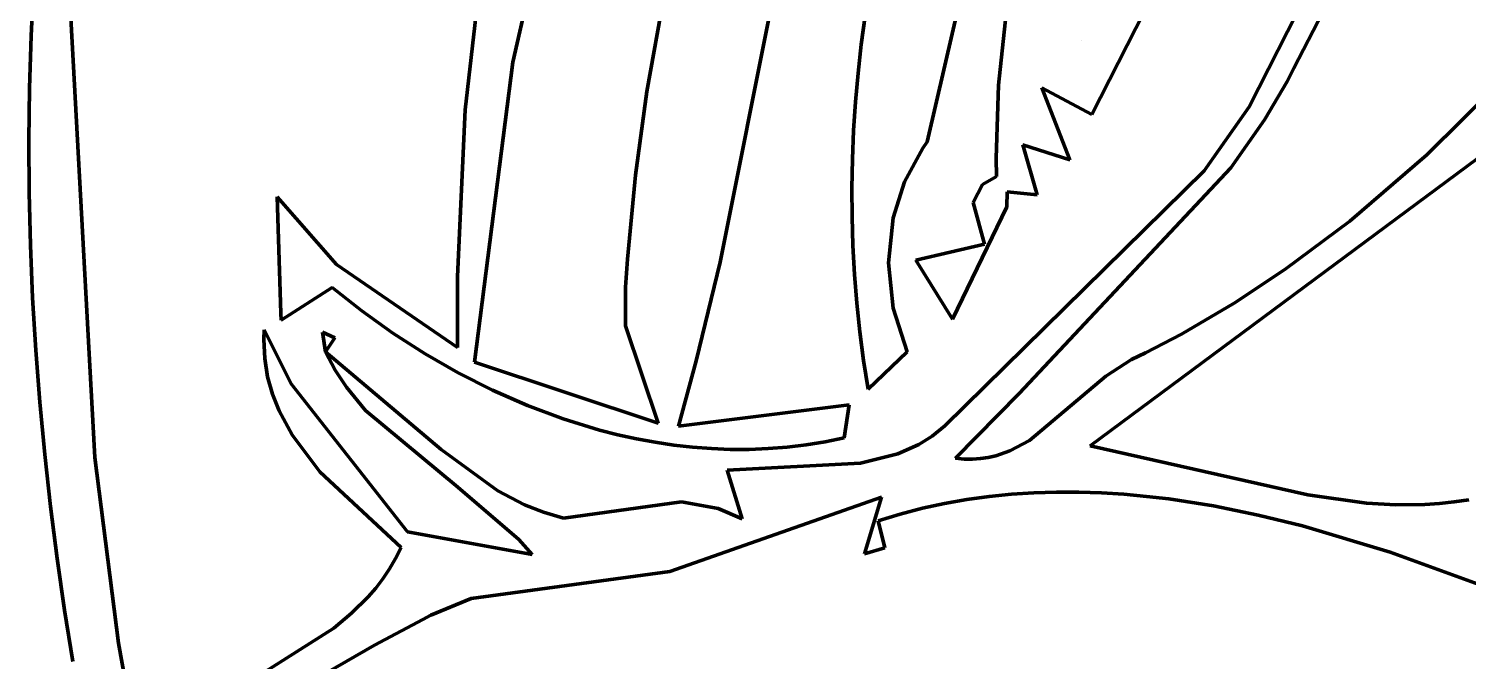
# Model space of a CAD drawing. Header units: millimetres. Extents: x 0 to 10.4, y 0 to 8.2.
# Drawn here: x 6.338 to 7.078, y 1.764 to 2.089 of the extents above; entities that cross this region are included whole.
import ezdxf

# ---------------------------------------------------------------- set-up
doc = ezdxf.new("R2010")
doc.units = ezdxf.units.MM
doc.layers.add('color#000000ff', color=7, linetype='CONTINUOUS', lineweight=100)
doc.layers.add('color#ffffffff', color=7, linetype='CONTINUOUS', lineweight=100)

msp = doc.modelspace()

# ---------------------------------------------------------------- linework, layer by layer
at = {"layer": 'color#000000ff'}
for p, q in [((6.85799, 2.28307), (6.79996, 2.03087)), ((6.96535, 2.0488), (7.05226, 2.22006)), ((6.74129, 2.20796), (6.69348, 1.96909)), ((6.95997, 2.19274), (6.88445, 2.04484)), ((6.35568, 2.17273), (6.37228, 1.86867)), ((7.04077, 2.17065), (6.98834, 2.06869)), ((6.56258, 2.04721), (6.57088, 2.12014)), ((6.33954, 2.08536), (6.34088, 2.11222)), ((6.59595, 2.11119), (6.58707, 2.07169)), ((6.65589, 2.05673), (6.66606, 2.11354)), ((6.83662, 2.06003), (6.84154, 2.1065)), ((6.76603, 2.08083), (6.76801, 2.09548)), ((6.33871, 2.05847), (6.33954, 2.08536)), ((6.76438, 2.06613), (6.76603, 2.08083)), ((6.87944, 2.08314), (6.87944, 2.08314)), ((6.58707, 2.07169), (6.56738, 1.91778)), ((6.76307, 2.05141), (6.76438, 2.06613)), ((6.98834, 2.06869), (6.98479, 2.0619)), ((6.33839, 2.03155), (6.33871, 2.05847)), ((6.65009, 2.01381), (6.65589, 2.05673)), ((6.83536, 2.02252), (6.83662, 2.06003)), ((6.88445, 2.04484), (6.85876, 2.05862)), ((6.85876, 2.05862), (6.87317, 2.02163)), ((6.98479, 2.0619), (6.97323, 2.04222)), ((7.05663, 2.02421), (7.0937, 2.06101)), ((6.7621, 2.03666), (6.76307, 2.05141)), ((6.94221, 2.01598), (6.96535, 2.0488)), ((6.55862, 1.96175), (6.56258, 2.04721)), ((6.97323, 2.04222), (6.95592, 2.01743)), ((6.76148, 2.0219), (6.7621, 2.03666)), ((6.33857, 2.00463), (6.33839, 2.03155)), ((6.79766, 2.02762), (6.7883, 2.01037)), ((6.79996, 2.03087), (6.79766, 2.02762)), ((6.87317, 2.02163), (6.8491, 2.02939)), ((6.8491, 2.02939), (6.85649, 2.00363)), ((6.76121, 2.00712), (6.76148, 2.0219)), ((6.83547, 2.01309), (6.83536, 2.02252)), ((7.08259, 2.02228), (6.8837, 1.87481)), ((7.01708, 1.99016), (7.05663, 2.02421)), ((6.64593, 1.97067), (6.65009, 2.01381)), ((6.80897, 1.88497), (6.94221, 2.01598)), ((6.82841, 2.00894), (6.83547, 2.01309)), ((6.95592, 2.01743), (6.8472, 1.90153)), ((6.33924, 1.97771), (6.33857, 2.00463)), ((6.7613, 1.99233), (6.76121, 2.00712)), ((6.7883, 2.01037), (6.78247, 1.99188)), ((6.82351, 1.99977), (6.82841, 2.00894)), ((6.84101, 2.00524), (6.84088, 1.99751)), ((6.85649, 2.00363), (6.84101, 2.00524)), ((6.46787, 1.94284), (6.46593, 2.00266)), ((6.46593, 2.00266), (6.49649, 1.96792)), ((6.84088, 1.99751), (6.81286, 1.93984)), ((6.82933, 1.97832), (6.82351, 1.99977)), ((6.76174, 1.97754), (6.7613, 1.99233)), ((6.78247, 1.99188), (6.78004, 1.96876)), ((6.98365, 1.96521), (7.01708, 1.99016)), ((6.34038, 1.95081), (6.33924, 1.97771)), ((6.76256, 1.96276), (6.76174, 1.97754)), ((6.794, 1.97001), (6.82933, 1.97832)), ((6.49649, 1.96792), (6.55864, 1.9252)), ((6.64491, 1.95625), (6.64593, 1.97067)), ((6.69348, 1.96909), (6.68128, 1.91837)), ((6.78004, 1.96876), (6.78247, 1.94549)), ((6.81286, 1.93984), (6.794, 1.97001)), ((6.55864, 1.9252), (6.55862, 1.96175)), ((6.76375, 1.94798), (6.76256, 1.96276)), ((6.95753, 1.94798), (6.98365, 1.96521)), ((6.49427, 1.95601), (6.46798, 1.93935)), ((6.50955, 1.94399), (6.49427, 1.95601)), ((6.64489, 1.93629), (6.64491, 1.95625)), ((6.34199, 1.92393), (6.34038, 1.95081)), ((6.76531, 1.93322), (6.76375, 1.94798)), ((6.78247, 1.94549), (6.78963, 1.92295)), ((6.93051, 1.93215), (6.95753, 1.94798)), ((6.46798, 1.93935), (6.46787, 1.94284)), ((6.52546, 1.93263), (6.50955, 1.94399)), ((6.45915, 1.92928), (6.45939, 1.93428)), ((6.45939, 1.93428), (6.47319, 1.90653)), ((6.48931, 1.93314), (6.49561, 1.93025)), ((6.49082, 1.923), (6.48931, 1.93314)), ((6.49561, 1.93025), (6.49082, 1.923)), ((6.54198, 1.92202), (6.52546, 1.93263)), ((6.66166, 1.88632), (6.64489, 1.93629)), ((6.76726, 1.91849), (6.76531, 1.93322)), ((6.91199, 1.92241), (6.93051, 1.93215)), ((6.34407, 1.8971), (6.34199, 1.92393)), ((6.45957, 1.91956), (6.45915, 1.92928)), ((6.49579, 1.91352), (6.49082, 1.923)), ((6.49082, 1.923), (6.55026, 1.87293)), ((6.78963, 1.92295), (6.7696, 1.90378)), ((6.46109, 1.91022), (6.45957, 1.91956)), ((6.55903, 1.91222), (6.54198, 1.92202)), ((6.56738, 1.91778), (6.66166, 1.88632)), ((6.68128, 1.91837), (6.67209, 1.88482)), ((6.7696, 1.90378), (6.76726, 1.91849)), ((6.89165, 1.91053), (6.9048, 1.91915)), ((6.9048, 1.91915), (6.91199, 1.92241)), ((6.46362, 1.90125), (6.46109, 1.91022)), ((6.50153, 1.9048), (6.49579, 1.91352)), ((6.57657, 1.90333), (6.55903, 1.91222)), ((6.85244, 1.87755), (6.89165, 1.91053)), ((6.46704, 1.89262), (6.46362, 1.90125)), ((6.47319, 1.90653), (6.53286, 1.83048)), ((6.51136, 1.89293), (6.50153, 1.9048)), ((6.59454, 1.89541), (6.57657, 1.90333)), ((6.8472, 1.90153), (6.81443, 1.86831)), ((6.3466, 1.87031), (6.34407, 1.8971)), ((6.61289, 1.88855), (6.59454, 1.89541)), ((6.67209, 1.88482), (6.7598, 1.89582)), ((6.7598, 1.89582), (6.7573, 1.87888)), ((6.47366, 1.88031), (6.46704, 1.89262)), ((6.55887, 1.85348), (6.51136, 1.89293)), ((6.63157, 1.88283), (6.61289, 1.88855)), ((6.48784, 1.86134), (6.47366, 1.88031)), ((6.64102, 1.88043), (6.63157, 1.88283)), ((6.65053, 1.87833), (6.64102, 1.88043)), ((6.66009, 1.87656), (6.65053, 1.87833)), ((6.7573, 1.87888), (6.74755, 1.87686)), ((6.79565, 1.87547), (6.80249, 1.87975)), ((6.80249, 1.87975), (6.80897, 1.88497)), ((6.55026, 1.87293), (6.57935, 1.85166)), ((6.6697, 1.87513), (6.66009, 1.87656)), ((6.67936, 1.87404), (6.6697, 1.87513)), ((6.68905, 1.8733), (6.67936, 1.87404)), ((6.69876, 1.87292), (6.68905, 1.8733)), ((6.7085, 1.87293), (6.69876, 1.87292)), ((6.71826, 1.87331), (6.7085, 1.87293)), ((6.72802, 1.87409), (6.71826, 1.87331)), ((6.73779, 1.87527), (6.72802, 1.87409)), ((6.74755, 1.87686), (6.73779, 1.87527)), ((6.78483, 1.87061), (6.79565, 1.87547)), ((6.83512, 1.86963), (6.84237, 1.87215)), ((6.84237, 1.87215), (6.85244, 1.87755)), ((6.8837, 1.87481), (6.9955, 1.84948)), ((6.34956, 1.84359), (6.3466, 1.87031)), ((6.37228, 1.86867), (6.38455, 1.77336)), ((6.69711, 1.86218), (6.76561, 1.86585)), ((6.76561, 1.86585), (6.78483, 1.87061)), ((6.81443, 1.86831), (6.8189, 1.86792)), ((6.8189, 1.86792), (6.8232, 1.86788)), ((6.8232, 1.86788), (6.82733, 1.86817)), ((6.82733, 1.86817), (6.8313, 1.86876)), ((6.8313, 1.86876), (6.83512, 1.86963)), ((6.52966, 1.82247), (6.48784, 1.86134)), ((6.70487, 1.83717), (6.69711, 1.86218)), ((6.59012, 1.82665), (6.55887, 1.85348)), ((6.57935, 1.85166), (6.59307, 1.84449)), ((6.83175, 1.84872), (6.82029, 1.84714)), ((6.84325, 1.84987), (6.83175, 1.84872)), ((6.85477, 1.85062), (6.84325, 1.84987)), ((6.8663, 1.85097), (6.85477, 1.85062)), ((6.87785, 1.85095), (6.8663, 1.85097)), ((6.8894, 1.85057), (6.87785, 1.85095)), ((6.90096, 1.84985), (6.8894, 1.85057)), ((6.91251, 1.84879), (6.90096, 1.84985)), ((6.92405, 1.84743), (6.91251, 1.84879)), ((6.9955, 1.84948), (7.02555, 1.84533)), ((6.35297, 1.81694), (6.34956, 1.84359)), ((6.59307, 1.84449), (6.60278, 1.8406)), ((6.61303, 1.83754), (6.67372, 1.84593)), ((6.77637, 1.84835), (6.66775, 1.81024)), ((6.67372, 1.84593), (6.69257, 1.84254)), ((6.69257, 1.84254), (6.70487, 1.83717)), ((6.76772, 1.81933), (6.77637, 1.84835)), ((6.79746, 1.84265), (6.78611, 1.8397)), ((6.80885, 1.84512), (6.79746, 1.84265)), ((6.82029, 1.84714), (6.80885, 1.84512)), ((6.94708, 1.84383), (6.92405, 1.84743)), ((6.97001, 1.83917), (6.94708, 1.84383)), ((7.02555, 1.84533), (7.04058, 1.84446)), ((7.04058, 1.84446), (7.05561, 1.84461)), ((7.05561, 1.84461), (7.06312, 1.84512)), ((7.06312, 1.84512), (7.07062, 1.84593)), ((7.07062, 1.84593), (7.07813, 1.84708)), ((6.60278, 1.8406), (6.61303, 1.83754)), ((6.78611, 1.8397), (6.7748, 1.83627)), ((6.7748, 1.83627), (6.77815, 1.82243)), ((6.99279, 1.83359), (6.97001, 1.83917)), ((6.53286, 1.83048), (6.59696, 1.81896)), ((6.59696, 1.81896), (6.59012, 1.82665)), ((7.03774, 1.82017), (6.99279, 1.83359)), ((6.52682, 1.81682), (6.52966, 1.82247)), ((6.77815, 1.82243), (6.76772, 1.81933)), ((7.10298, 1.79632), (7.03774, 1.82017)), ((6.35679, 1.79037), (6.35297, 1.81694)), ((6.52368, 1.81148), (6.52682, 1.81682)), ((6.5166, 1.80165), (6.52027, 1.80643)), ((6.52027, 1.80643), (6.52368, 1.81148)), ((6.66775, 1.81024), (6.56566, 1.79635)), ((6.50425, 1.78871), (6.5127, 1.79712)), ((6.5127, 1.79712), (6.5166, 1.80165)), ((6.36103, 1.76391), (6.35679, 1.79037)), ((6.56566, 1.79635), (6.54491, 1.78778)), ((6.49507, 1.78104), (6.50425, 1.78871)), ((6.5409, 1.7856), (6.51591, 1.77236)), ((6.54491, 1.78778), (6.5409, 1.7856)), ((6.43813, 1.74511), (6.49507, 1.78104)), ((6.38455, 1.77336), (6.39569, 1.71029)), ((6.51591, 1.77236), (6.49131, 1.75819))]:
    msp.add_line(p, q, dxfattribs=at)
at = {"layer": 'color#ffffffff'}
for p, q in [((6.79996, 2.03087), (6.85799, 2.28307)), ((7.05226, 2.22006), (6.96535, 2.0488)), ((6.69348, 1.96909), (6.74129, 2.20796)), ((6.88445, 2.04484), (6.95997, 2.19274)), ((6.37228, 1.86867), (6.35568, 2.17273)), ((6.98834, 2.06869), (7.04077, 2.17065)), ((6.57088, 2.12014), (6.56258, 2.04721)), ((6.34088, 2.11222), (6.33954, 2.08536)), ((6.58707, 2.07169), (6.59595, 2.11119)), ((6.66606, 2.11354), (6.65589, 2.05673)), ((6.84154, 2.1065), (6.83662, 2.06003)), ((6.76801, 2.09548), (6.76603, 2.08083)), ((6.33954, 2.08536), (6.33871, 2.05847)), ((6.76603, 2.08083), (6.76438, 2.06613)), ((6.87944, 2.08314), (6.87944, 2.08314)), ((6.56738, 1.91778), (6.58707, 2.07169)), ((6.76438, 2.06613), (6.76307, 2.05141)), ((6.98479, 2.0619), (6.98834, 2.06869)), ((6.33871, 2.05847), (6.33839, 2.03155)), ((6.65589, 2.05673), (6.65009, 2.01381)), ((6.83662, 2.06003), (6.83536, 2.02252)), ((6.87317, 2.02163), (6.85876, 2.05862)), ((6.85876, 2.05862), (6.88445, 2.04484)), ((6.97323, 2.04222), (6.98479, 2.0619)), ((7.0937, 2.06101), (7.05663, 2.02421)), ((6.76307, 2.05141), (6.7621, 2.03666)), ((6.96535, 2.0488), (6.94221, 2.01598)), ((6.56258, 2.04721), (6.55862, 1.96175)), ((6.95592, 2.01743), (6.97323, 2.04222)), ((6.7621, 2.03666), (6.76148, 2.0219)), ((6.33839, 2.03155), (6.33857, 2.00463)), ((6.7883, 2.01037), (6.79766, 2.02762)), ((6.79766, 2.02762), (6.79996, 2.03087)), ((6.85649, 2.00363), (6.8491, 2.02939)), ((6.8491, 2.02939), (6.87317, 2.02163)), ((6.76148, 2.0219), (6.76121, 2.00712)), ((6.83536, 2.02252), (6.83547, 2.01309)), ((6.8837, 1.87481), (7.08259, 2.02228)), ((7.05663, 2.02421), (7.01708, 1.99016)), ((6.65009, 2.01381), (6.64593, 1.97067)), ((6.94221, 2.01598), (6.80897, 1.88497)), ((6.83547, 2.01309), (6.82841, 2.00894)), ((6.8472, 1.90153), (6.95592, 2.01743)), ((6.33857, 2.00463), (6.33924, 1.97771)), ((6.76121, 2.00712), (6.7613, 1.99233)), ((6.78247, 1.99188), (6.7883, 2.01037)), ((6.82841, 2.00894), (6.82351, 1.99977)), ((6.84088, 1.99751), (6.84101, 2.00524)), ((6.84101, 2.00524), (6.85649, 2.00363)), ((6.49649, 1.96792), (6.46593, 2.00266)), ((6.46593, 2.00266), (6.46787, 1.94284)), ((6.81286, 1.93984), (6.84088, 1.99751)), ((6.82351, 1.99977), (6.82933, 1.97832)), ((6.7613, 1.99233), (6.76174, 1.97754)), ((6.78004, 1.96876), (6.78247, 1.99188)), ((7.01708, 1.99016), (6.98365, 1.96521)), ((6.33924, 1.97771), (6.34038, 1.95081)), ((6.76174, 1.97754), (6.76256, 1.96276)), ((6.82933, 1.97832), (6.794, 1.97001)), ((6.55864, 1.9252), (6.49649, 1.96792)), ((6.64593, 1.97067), (6.64491, 1.95625)), ((6.68128, 1.91837), (6.69348, 1.96909)), ((6.78247, 1.94549), (6.78004, 1.96876)), ((6.794, 1.97001), (6.81286, 1.93984)), ((6.55862, 1.96175), (6.55864, 1.9252)), ((6.76256, 1.96276), (6.76375, 1.94798)), ((6.98365, 1.96521), (6.95753, 1.94798)), ((6.46798, 1.93935), (6.49427, 1.95601)), ((6.49427, 1.95601), (6.50955, 1.94399)), ((6.64491, 1.95625), (6.64489, 1.93629)), ((6.34038, 1.95081), (6.34199, 1.92393)), ((6.76375, 1.94798), (6.76531, 1.93322)), ((6.78963, 1.92295), (6.78247, 1.94549)), ((6.95753, 1.94798), (6.93051, 1.93215)), ((6.46787, 1.94284), (6.46798, 1.93935)), ((6.50955, 1.94399), (6.52546, 1.93263)), ((6.45939, 1.93428), (6.45915, 1.92928)), ((6.47319, 1.90653), (6.45939, 1.93428)), ((6.49561, 1.93025), (6.48931, 1.93314)), ((6.48931, 1.93314), (6.49082, 1.923)), ((6.49082, 1.923), (6.49561, 1.93025)), ((6.52546, 1.93263), (6.54198, 1.92202)), ((6.64489, 1.93629), (6.66166, 1.88632)), ((6.76531, 1.93322), (6.76726, 1.91849)), ((6.93051, 1.93215), (6.91199, 1.92241)), ((6.34199, 1.92393), (6.34407, 1.8971)), ((6.45915, 1.92928), (6.45957, 1.91956)), ((6.55026, 1.87293), (6.49082, 1.923)), ((6.49082, 1.923), (6.49579, 1.91352)), ((6.7696, 1.90378), (6.78963, 1.92295)), ((6.45957, 1.91956), (6.46109, 1.91022)), ((6.54198, 1.92202), (6.55903, 1.91222)), ((6.66166, 1.88632), (6.56738, 1.91778)), ((6.67209, 1.88482), (6.68128, 1.91837)), ((6.76726, 1.91849), (6.7696, 1.90378)), ((6.9048, 1.91915), (6.89165, 1.91053)), ((6.91199, 1.92241), (6.9048, 1.91915)), ((6.46109, 1.91022), (6.46362, 1.90125)), ((6.49579, 1.91352), (6.50153, 1.9048)), ((6.55903, 1.91222), (6.57657, 1.90333)), ((6.89165, 1.91053), (6.85244, 1.87755)), ((6.46362, 1.90125), (6.46704, 1.89262)), ((6.53286, 1.83048), (6.47319, 1.90653)), ((6.50153, 1.9048), (6.51136, 1.89293)), ((6.57657, 1.90333), (6.59454, 1.89541)), ((6.81443, 1.86831), (6.8472, 1.90153)), ((6.34407, 1.8971), (6.3466, 1.87031)), ((6.59454, 1.89541), (6.61289, 1.88855)), ((6.7598, 1.89582), (6.67209, 1.88482)), ((6.7573, 1.87888), (6.7598, 1.89582)), ((6.46704, 1.89262), (6.47366, 1.88031)), ((6.51136, 1.89293), (6.55887, 1.85348)), ((6.61289, 1.88855), (6.63157, 1.88283)), ((6.47366, 1.88031), (6.48784, 1.86134)), ((6.63157, 1.88283), (6.64102, 1.88043)), ((6.64102, 1.88043), (6.65053, 1.87833)), ((6.65053, 1.87833), (6.66009, 1.87656)), ((6.74755, 1.87686), (6.7573, 1.87888)), ((6.80249, 1.87975), (6.79565, 1.87547)), ((6.80897, 1.88497), (6.80249, 1.87975)), ((6.57935, 1.85166), (6.55026, 1.87293)), ((6.66009, 1.87656), (6.6697, 1.87513)), ((6.6697, 1.87513), (6.67936, 1.87404)), ((6.67936, 1.87404), (6.68905, 1.8733)), ((6.68905, 1.8733), (6.69876, 1.87292)), ((6.69876, 1.87292), (6.7085, 1.87293)), ((6.7085, 1.87293), (6.71826, 1.87331)), ((6.71826, 1.87331), (6.72802, 1.87409)), ((6.72802, 1.87409), (6.73779, 1.87527)), ((6.73779, 1.87527), (6.74755, 1.87686)), ((6.79565, 1.87547), (6.78483, 1.87061)), ((6.84237, 1.87215), (6.83512, 1.86963)), ((6.85244, 1.87755), (6.84237, 1.87215)), ((6.9955, 1.84948), (6.8837, 1.87481)), ((6.3466, 1.87031), (6.34956, 1.84359)), ((6.38455, 1.77336), (6.37228, 1.86867)), ((6.76561, 1.86585), (6.69711, 1.86218)), ((6.78483, 1.87061), (6.76561, 1.86585)), ((6.8189, 1.86792), (6.81443, 1.86831)), ((6.8232, 1.86788), (6.8189, 1.86792)), ((6.82733, 1.86817), (6.8232, 1.86788)), ((6.8313, 1.86876), (6.82733, 1.86817)), ((6.83512, 1.86963), (6.8313, 1.86876)), ((6.48784, 1.86134), (6.52966, 1.82247)), ((6.69711, 1.86218), (6.70487, 1.83717)), ((6.55887, 1.85348), (6.59012, 1.82665)), ((6.59307, 1.84449), (6.57935, 1.85166)), ((6.82029, 1.84714), (6.83175, 1.84872)), ((6.83175, 1.84872), (6.84325, 1.84987)), ((6.84325, 1.84987), (6.85477, 1.85062)), ((6.85477, 1.85062), (6.8663, 1.85097)), ((6.8663, 1.85097), (6.87785, 1.85095)), ((6.87785, 1.85095), (6.8894, 1.85057)), ((6.8894, 1.85057), (6.90096, 1.84985)), ((6.90096, 1.84985), (6.91251, 1.84879)), ((6.91251, 1.84879), (6.92405, 1.84743)), ((7.02555, 1.84533), (6.9955, 1.84948)), ((6.34956, 1.84359), (6.35297, 1.81694)), ((6.60278, 1.8406), (6.59307, 1.84449)), ((6.67372, 1.84593), (6.61303, 1.83754)), ((6.66775, 1.81024), (6.77637, 1.84835)), ((6.69257, 1.84254), (6.67372, 1.84593)), ((6.70487, 1.83717), (6.69257, 1.84254)), ((6.77637, 1.84835), (6.76772, 1.81933)), ((6.78611, 1.8397), (6.79746, 1.84265)), ((6.79746, 1.84265), (6.80885, 1.84512)), ((6.80885, 1.84512), (6.82029, 1.84714)), ((6.92405, 1.84743), (6.94708, 1.84383)), ((6.94708, 1.84383), (6.97001, 1.83917)), ((7.04058, 1.84446), (7.02555, 1.84533)), ((7.05561, 1.84461), (7.04058, 1.84446)), ((7.06312, 1.84512), (7.05561, 1.84461)), ((7.07062, 1.84593), (7.06312, 1.84512)), ((7.07813, 1.84708), (7.07062, 1.84593)), ((6.61303, 1.83754), (6.60278, 1.8406)), ((6.7748, 1.83627), (6.78611, 1.8397)), ((6.77815, 1.82243), (6.7748, 1.83627)), ((6.97001, 1.83917), (6.99279, 1.83359)), ((6.59696, 1.81896), (6.53286, 1.83048)), ((6.59012, 1.82665), (6.59696, 1.81896)), ((6.99279, 1.83359), (7.03774, 1.82017)), ((6.52966, 1.82247), (6.52682, 1.81682)), ((6.76772, 1.81933), (6.77815, 1.82243)), ((7.03774, 1.82017), (7.10298, 1.79632)), ((6.35297, 1.81694), (6.35679, 1.79037)), ((6.52682, 1.81682), (6.52368, 1.81148)), ((6.52027, 1.80643), (6.5166, 1.80165)), ((6.52368, 1.81148), (6.52027, 1.80643)), ((6.56566, 1.79635), (6.66775, 1.81024)), ((6.5127, 1.79712), (6.50425, 1.78871)), ((6.5166, 1.80165), (6.5127, 1.79712)), ((6.35679, 1.79037), (6.36103, 1.76391)), ((6.54491, 1.78778), (6.56566, 1.79635)), ((6.50425, 1.78871), (6.49507, 1.78104)), ((6.51591, 1.77236), (6.5409, 1.7856)), ((6.5409, 1.7856), (6.54491, 1.78778)), ((6.49507, 1.78104), (6.43813, 1.74511)), ((6.39569, 1.71029), (6.38455, 1.77336)), ((6.49131, 1.75819), (6.51591, 1.77236))]:
    msp.add_line(p, q, dxfattribs=at)

doc.saveas('drawing.dxf')
